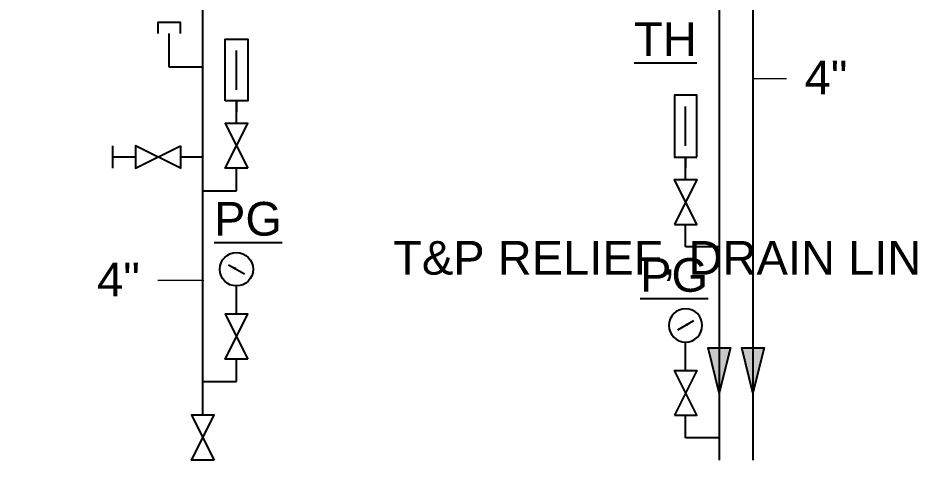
# Model space of a CAD drawing. Extents: x -6836 to 13740, y -142 to 3166.
# Drawn here: x 1460.3 to 1579.5, y 2994 to 3053.1 of the extents above; entities that cross this region are included whole.
import ezdxf
from ezdxf import colors
from ezdxf.entities.mleader import LeaderData, LeaderLine
from ezdxf.math import Vec2, Vec3

# ---------------------------------------------------------------- set-up
doc = ezdxf.new("R2010")
doc.units = 0
doc.header["$LTSCALE"] = 18
doc.header["$MEASUREMENT"] = 0
doc.layers.add('G-ANNO-TEXT', color=70, linetype='Continuous', lineweight=0)
for name, color, linetype in [('P-ANNO-TEXT', 70, 'Continuous'), ('P-CW-N', 4, 'Continuous'), ('P-CW-N @ 48', 4, 'Continuous'), ('P-EQMT-N', 3, 'Continuous'), ('P-EQMT-N @ 48', 3, 'Continuous'), ('P-HW-N', 1, 'Continuous'), ('P-HW-N @ 48', 1, 'Continuous'), ('P-HWC-N', 2, 'Continuous'), ('P-HWC-N @ 48', 2, 'Continuous')]:
    doc.layers.add(name, color=color, linetype=linetype)
doc.styles.add('Arial', font='arial.ttf')
doc.dimstyles.new('Loop048', dxfattribs={"dimscale": 0, "dimtxt": 0.09375, "dimasz": 0.03125, "dimexe": 0.0625, "dimexo": 0.0625, "dimgap": 0.09375, "dimtad": 1, "dimdec": 4, "dimzin": 3, "dimdsep": 46, "dimlunit": 4, "dimtxsty": 'Arial', "dimblk": 'OBLIQUE', "dimcen": 0.09375, "dimdle": 0.0625, "dimclrd": 256, "dimclre": 256, "dimclrt": 256, "dimadec": 4, "dimazin": 0, "dimtfac": 0.8, "dimtdec": 4, "dimtix": 1, "dimtofl": 0, "dimtmove": 1, "dimatfit": 0, "dimldrblk": 'LeaderNoteBlock', "dimfxl": 1, "dimfrac": 1, "dimtolj": 1, "dimtzin": 0, "dimlwd": -1, "dimlwe": -1, "dimarcsym": 0})

# ---------------------------------------------------------------- blocks, each defined once
blk = doc.blocks.new('*U148')
at = {"linetype": 'Continuous'}
blk.add_lwpolyline([(0.03125, -0.0625), (-0.03125, -0.0625), (0.03125, 0.0625), (-0.03125, 0.0625), (0.03125, -0.0625)], dxfattribs=at)
blk = doc.blocks.new('*U150')
at = {"color": 7, "linetype": 'Continuous'}
blk.add_line((0, 0.125), (0, 0.3438), dxfattribs=at)
at = {"linetype": 'Continuous'}
blk.add_line((0, 0.0625), (0, 0), dxfattribs=at)
blk.add_lwpolyline([(-0.0625, 0.0625), (-0.0625, 0.4063), (0.0625, 0.4063), (0.0625, 0.0625)], close=True, dxfattribs=at)
blk = doc.blocks.new('*U140')
at = {"color": 7, "linetype": 'Continuous'}
blk.add_line((-0.0442, 0.0255), (0.0442, -0.0255), dxfattribs=at)
at = {"linetype": 'Continuous'}
blk.add_circle((0, 0), 0.0928, dxfattribs=at)
at = {"color": 7, "linetype": 'Continuous'}
blk.add_solid([(-0.0084, -0.0038), (-0.0007, 0.0094), (-0.0443, 0.0258)], dxfattribs=at)
blk = doc.blocks.new('*U138')
blk.add_hatch(color=256).paths.add_polyline_path([(-0.125, 0), (0, -0.03125), (0, 0.03125)])
blk.add_lwpolyline([(-0.125, 0), (0, 0.03125), (0, -0.03125), (-0.125, 0)])
blk = doc.blocks.new('PLMB BALL VALVES')
at = {"linetype": 'Continuous'}
blk.add_lwpolyline([(-0.0625, -0.03125), (-0.0625, 0.03125), (0.0625, -0.03125), (0.0625, 0.03125), (-0.0625, -0.03125)], dxfattribs=at)
blk = doc.blocks.new('*U64')
at = {"linetype": 'Continuous'}
blk.add_lwpolyline([(0, -0.03125), (-0.03125, -0.03125), (-0.03125, 0.03125), (0, 0.03125)], dxfattribs=at)
blk = doc.blocks.new('_Oblique')
at = {"color": 0, "linetype": 'ByBlock', "lineweight": -2}
blk.add_line((-0.5, -0.5), (0.5, 0.5), dxfattribs=at)
blk = doc.blocks.new('LeaderNoteBlock')
blk.add_ellipse((0, 0), major_axis=(1, 0), ratio=0.25, start_param=5.387521, end_param=10.320443)

msp = doc.modelspace()

# ---------------------------------------------------------------- linework, layer by layer
at = {"layer": 'P-CW-N'}
msp.add_line((1558.5, 3103.5), (1558.5, 2994), dxfattribs=at)
at = {"layer": 'P-EQMT-N'}
for p, q in [((1489.5, 3039), (1489.5, 3042)), ((1549.5, 3031.5), (1549.5, 3034.5)), ((1489.5, 3030), (1489.5, 3033)), ((1485, 3030), (1489.5, 3030)), ((1549.5, 3022.5), (1549.5, 3025.5)), ((1554, 3022.5), (1549.5, 3022.5)), ((1489.5, 3013.5), (1489.5, 3017.2725)), ((1549.5, 3006), (1549.5, 3009.7725)), ((1489.5, 3004.5), (1489.5, 3007.5)), ((1485, 3004.5), (1489.5, 3004.5)), ((1549.5, 2997), (1549.5, 3000)), ((1554, 2997), (1549.5, 2997))]:
    msp.add_line(p, q, dxfattribs=at)
at = {"layer": 'P-HW-N'}
for p, q in [((1485, 3000), (1485, 3103.5)), ((1480.5, 3046.5), (1480.5, 3051)), ((1485, 3046.5), (1480.5, 3046.5)), ((1473, 3033), (1473, 3036)), ((1476, 3034.5), (1473, 3034.5)), ((1485, 3034.5), (1482, 3034.5))]:
    msp.add_line(p, q, dxfattribs=at)
at = {"layer": 'P-HWC-N'}
msp.add_line((1554, 3085.5), (1554, 2994), dxfattribs=at)

# ---------------------------------------------------------------- block references
at = {"layer": 'P-CW-N @ 48', "xscale": 48, "yscale": 48, "zscale": 48, "rotation": 90}
msp.add_blockref('*U138', (1558.5, 3009), dxfattribs=at)
at = {"layer": 'P-EQMT-N @ 48'}
for name, p, xscale, yscale, zscale in [('*U150', (1489.5, 3040.5), 24, 24, 24), ('*U150', (1549.5, 3033), -24, 24, 24), ('*U148', (1489.5, 3036), 48, 48, 48), ('*U148', (1549.5, 3028.5), -48, 48, 48), ('*U140', (1489.5, 3019.5), 24, 24, 24), ('*U140', (1549.5, 3012), -24, 24, 24), ('*U148', (1489.5, 3010.5), 48, 48, 48), ('*U148', (1549.5, 3003), -48, 48, 48)]:
    msp.add_blockref(name, p, dxfattribs=dict(at, xscale=xscale, yscale=yscale, zscale=zscale))
at = {"layer": 'P-HW-N @ 48', "yscale": 48, "zscale": 48}
for name, p, xscale, rotation in [('*U64', (1480.5, 3051), -48, 90), ('PLMB BALL VALVES', (1479, 3034.5), 48, 180), ('PLMB BALL VALVES', (1485, 2997), 48, 90)]:
    msp.add_blockref(name, p, dxfattribs=dict(at, xscale=xscale, rotation=rotation))
at = {"layer": 'P-HWC-N @ 48', "xscale": 48, "yscale": 48, "zscale": 48, "rotation": 90}
msp.add_blockref('*U138', (1554, 3009), dxfattribs=at)

# ---------------------------------------------------------------- texts
at = {"layer": 'G-ANNO-TEXT', "char_height": 4.5, "style": 'Arial'}
for width, insert, attachment_point in [(35.1, (1565.4, 3047.4), 1), (17.1, (1476.6, 3020.4), 3)]:
    msp.add_mtext_dynamic_manual_height_columns('4"', width=width, gutter_width=22.5, heights=[0], dxfattribs=dict(at, insert=insert, attachment_point=attachment_point))
at = {"layer": 'P-ANNO-TEXT', "char_height": 4.5, "style": 'Arial'}
for s, insert, attachment_point in [('{\\LTH}', (1551, 3052.5), 3), ('{\\LPG}', (1486.5, 3028.5), 1), ('{\\LPG}', (1552.5, 3021), 3)]:
    msp.add_mtext_dynamic_manual_height_columns(s, width=60, gutter_width=22.5, heights=[0], dxfattribs=dict(at, insert=insert, attachment_point=attachment_point))

# ---------------------------------------------------------------- leaders
at = {"layer": 'G-ANNO-TEXT'}
for points in [[(1558.5, 3045), (1561.5, 3045), (1563, 3045)], [(1485, 3018), (1480.5, 3018), (1479, 3018)]]:
    msp.add_leader(points, dimstyle='Loop048', override={"dimscale": 0}, dxfattribs=at)
ml = msp.add_multileader_mtext('Standard', dxfattribs=at)
ml.set_content('T&P RELIEF, DRAIN LINE, CONDENSATE DRAIN TYPICAL OF EACH HEATER  ', color=256, style='Arial')
ml.set_leader_properties(color=256, linetype='ByLayer', lineweight=-1)
ml.build(insert=Vec2(0, 0))
ml.multileader.update_dxf_attribs({"has_dogleg": 0, "dogleg_length": 0.125, "arrow_head_size": 6, "scale": 48})
ctx = ml.context
ctx.base_point, ctx.scale, ctx.char_height, ctx.arrow_head_size, ctx.landing_gap_size, ctx.plane_origin = Vec3(1654.09072, 3021), 48, 4.5, 6, 1.5, Vec3(1755, 3004.5)
ctx.text_align_type = 2
notes = []
notes.append((ctx, [(0, (1, 1, 0), (1746, 3021), (-1, 0), 6, [(0, [(1753.5, 2965.5), (1744.5, 3021)], 0, [])])]))
ctx.mtext.insert, ctx.mtext.width, ctx.mtext.alignment, ctx.mtext.flow_direction = Vec3(1738.5, 3023.28837), 83.5094597, 3, 5
for ctx, leaders in notes:
    for number, flags, end, landing, length, lines in leaders:
        leader = LeaderData()
        leader.index, (leader.has_last_leader_line, leader.has_dogleg_vector, leader.attachment_direction) = number, flags
        leader.last_leader_point, leader.dogleg_vector, leader.dogleg_length = Vec3(end), Vec3(landing), length
        for number, points, colour, breaks in lines:
            line = LeaderLine()
            line.index, line.vertices, line.color, line.breaks = number, Vec3.list(points), colors.encode_raw_color(colour), breaks
            leader.lines.append(line)
        ctx.leaders.append(leader)

doc.saveas('drawing.dxf')
